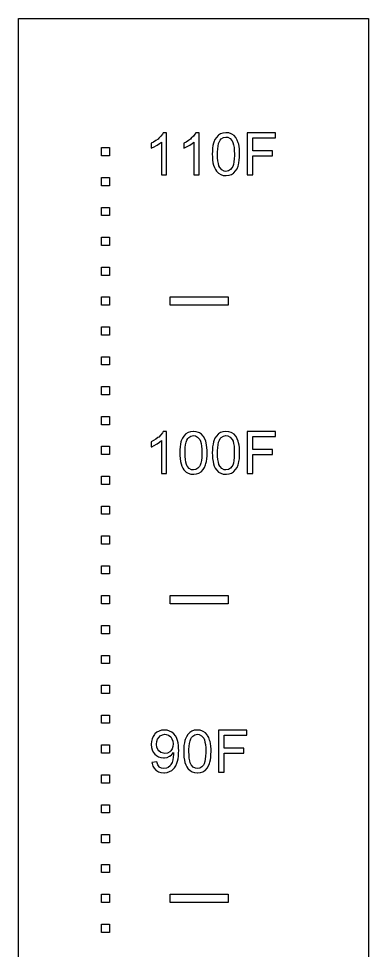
# Model space of a CAD drawing. Header units: inches. Extents: x 17799.5 to 17853.5, y 16359.4 to 16398.9.
# Drawn here: x 17833.978 to 17835.23, y 16381.24 to 16384.579 of the extents above; entities that cross this region are included whole.
import ezdxf

# ---------------------------------------------------------------- set-up
doc = ezdxf.new("R2010")
doc.units = ezdxf.units.IN
doc.header["$MEASUREMENT"] = 0

msp = doc.modelspace()

# ---------------------------------------------------------------- linework, layer by layer
at = {"color": 4, "linetype": 'ByBlock'}
msp.add_lwpolyline([(17835.23, 16370.6776), (17833.9776, 16370.6776), (17833.9776, 16384.5786), (17835.23, 16384.5786)], close=True, dxfattribs=at)
at = {"color": 2, "linetype": 'ByBlock', "flags": 128}
for points in [[(17834.5077, 16384.0189), (17834.5077, 16384.1696), (17834.4956, 16384.1696), (17834.4927, 16384.1642), (17834.4867, 16384.1571), (17834.4792, 16384.1497), (17834.4767, 16384.1471), (17834.4693, 16384.1418), (17834.4611, 16384.1365), (17834.4522, 16384.1318), (17834.4522, 16384.114), (17834.4543, 16384.1151), (17834.4625, 16384.1187), (17834.4718, 16384.1236), (17834.4742, 16384.1251), (17834.4824, 16384.1308), (17834.4892, 16384.1365), (17834.4892, 16384.0189)], [(17834.6123, 16384.1696), (17834.6091, 16384.1642), (17834.6035, 16384.1571), (17834.596, 16384.1497), (17834.5931, 16384.1471), (17834.5857, 16384.1418), (17834.5775, 16384.1365), (17834.5689, 16384.1318), (17834.5689, 16384.114), (17834.5711, 16384.1151), (17834.5792, 16384.1187), (17834.5882, 16384.1236), (17834.5906, 16384.1251), (17834.5988, 16384.1308), (17834.6056, 16384.1365), (17834.6056, 16384.0189), (17834.6241, 16384.0189), (17834.6241, 16384.1696)], [(17834.769, 16384.1016), (17834.7683, 16384.1119), (17834.7672, 16384.1208), (17834.7658, 16384.1286), (17834.764, 16384.134), (17834.7604, 16384.1429), (17834.7562, 16384.1507), (17834.7551, 16384.1525), (17834.749, 16384.1596), (17834.7412, 16384.165), (17834.7387, 16384.166), (17834.7298, 16384.1689), (17834.7202, 16384.1696), (17834.7191, 16384.1696), (17834.7092, 16384.1685), (17834.7006, 16384.1657), (17834.6932, 16384.161), (17834.6917, 16384.1596), (17834.6857, 16384.1532), (17834.6807, 16384.1454), (17834.6768, 16384.1358), (17834.6754, 16384.1318), (17834.6736, 16384.1236), (17834.6722, 16384.1144), (17834.6714, 16384.1041), (17834.6711, 16384.093), (17834.6714, 16384.0834), (17834.6722, 16384.0723), (17834.6736, 16384.062), (17834.6757, 16384.0531), (17834.6786, 16384.0449), (17834.6821, 16384.0378), (17834.686, 16384.0317), (17834.6871, 16384.0303), (17834.6939, 16384.0243), (17834.7017, 16384.02), (17834.7102, 16384.0171), (17834.7202, 16384.0164), (17834.7213, 16384.0164), (17834.7312, 16384.0175), (17834.7398, 16384.0203), (17834.7472, 16384.0253), (17834.7487, 16384.0264), (17834.7547, 16384.0328), (17834.7597, 16384.041), (17834.7636, 16384.0502), (17834.7647, 16384.0542), (17834.7665, 16384.0624), (17834.7679, 16384.0716), (17834.7686, 16384.082), (17834.769, 16384.093)], [(17834.816, 16384.087), (17834.8864, 16384.087), (17834.8864, 16384.1048), (17834.816, 16384.1048), (17834.816, 16384.1514), (17834.8975, 16384.1514), (17834.8975, 16384.1692), (17834.796, 16384.1692), (17834.796, 16384.0189), (17834.816, 16384.0189)], [(17834.7501, 16384.0884), (17834.7494, 16384.0759), (17834.7483, 16384.0652), (17834.7465, 16384.0563), (17834.7444, 16384.0492), (17834.7416, 16384.0438), (17834.7362, 16384.0378), (17834.7287, 16384.0332), (17834.7202, 16384.0314), (17834.7131, 16384.0324), (17834.7056, 16384.0367), (17834.6988, 16384.0438), (17834.6978, 16384.0456), (17834.6949, 16384.0517), (17834.6928, 16384.0592), (17834.6914, 16384.0688), (17834.6903, 16384.0802), (17834.6899, 16384.093), (17834.6903, 16384.0998), (17834.691, 16384.1119), (17834.6921, 16384.1219), (17834.6939, 16384.1308), (17834.6964, 16384.1379), (17834.6996, 16384.1436), (17834.7035, 16384.1482), (17834.711, 16384.1529), (17834.7199, 16384.1543), (17834.727, 16384.1536), (17834.7348, 16384.1493), (17834.7416, 16384.1422), (17834.7426, 16384.1404), (17834.7451, 16384.1343), (17834.7472, 16384.1265), (17834.749, 16384.1172), (17834.7498, 16384.1058), (17834.7501, 16384.093)], [(17834.5075, 16382.9488), (17834.5075, 16383.0997), (17834.4957, 16383.0997), (17834.4928, 16383.0943), (17834.487, 16383.0871), (17834.4795, 16383.0795), (17834.4766, 16383.0774), (17834.469, 16383.0716), (17834.4611, 16383.0666), (17834.4525, 16383.0619), (17834.4525, 16383.0442), (17834.4543, 16383.0449), (17834.4626, 16383.0486), (17834.4719, 16383.0536), (17834.4741, 16383.055), (17834.4824, 16383.0608), (17834.4892, 16383.0666), (17834.4892, 16382.9488)], [(17834.6525, 16383.0316), (17834.6518, 16383.0417), (17834.6507, 16383.0507), (17834.6493, 16383.0586), (17834.6475, 16383.0641), (17834.6439, 16383.073), (17834.6399, 16383.081), (17834.6389, 16383.0824), (17834.6324, 16383.0896), (17834.6248, 16383.095), (17834.6223, 16383.0961), (17834.6133, 16383.0986), (17834.6036, 16383.0997), (17834.6025, 16383.0997), (17834.5928, 16383.0986), (17834.5842, 16383.0957), (17834.5766, 16383.091), (17834.5752, 16383.0896), (17834.5691, 16383.0831), (17834.564, 16383.0752), (17834.5601, 16383.0658), (17834.559, 16383.0619), (17834.5572, 16383.0536), (17834.5558, 16383.0442), (17834.555, 16383.0342), (17834.5547, 16383.023), (17834.555, 16383.0133), (17834.5558, 16383.0021), (17834.5572, 16382.992), (17834.5594, 16382.983), (17834.5622, 16382.9751), (17834.5655, 16382.9679), (17834.5694, 16382.9618), (17834.5709, 16382.9603), (17834.5773, 16382.9542), (17834.5853, 16382.9499), (17834.5939, 16382.947), (17834.6036, 16382.9463), (17834.6051, 16382.9463), (17834.6148, 16382.9474), (17834.6234, 16382.9502), (17834.631, 16382.9553), (17834.6324, 16382.9564), (17834.6381, 16382.9629), (17834.6432, 16382.9708), (17834.6472, 16382.9801), (17834.6482, 16382.9841), (17834.65, 16382.9924), (17834.6515, 16383.0018), (17834.6522, 16383.0118), (17834.6525, 16383.023)], [(17834.7688, 16383.0316), (17834.7684, 16383.0417), (17834.7673, 16383.0507), (17834.7655, 16383.0586), (17834.7641, 16383.0641), (17834.7605, 16383.073), (17834.7562, 16383.081), (17834.7551, 16383.0824), (17834.749, 16383.0896), (17834.7414, 16383.095), (17834.7389, 16383.0961), (17834.7299, 16383.0986), (17834.7202, 16383.0997), (17834.7191, 16383.0997), (17834.709, 16383.0986), (17834.7004, 16383.0957), (17834.6928, 16383.091), (17834.6918, 16383.0896), (17834.6857, 16383.0831), (17834.6806, 16383.0752), (17834.6766, 16383.0658), (17834.6756, 16383.0619), (17834.6738, 16383.0536), (17834.6723, 16383.0442), (17834.6716, 16383.0342), (17834.6712, 16383.023), (17834.6716, 16383.0133), (17834.6723, 16383.0021), (17834.6738, 16382.992), (17834.6759, 16382.983), (17834.6784, 16382.9751), (17834.682, 16382.9679), (17834.686, 16382.9618), (17834.6874, 16382.9603), (17834.6939, 16382.9542), (17834.7015, 16382.9499), (17834.7105, 16382.947), (17834.7202, 16382.9463), (17834.7216, 16382.9463), (17834.7313, 16382.9474), (17834.74, 16382.9502), (17834.7475, 16382.9553), (17834.7486, 16382.9564), (17834.7547, 16382.9629), (17834.7597, 16382.9708), (17834.7637, 16382.9801), (17834.7648, 16382.9841), (17834.7666, 16382.9924), (17834.768, 16383.0018), (17834.7688, 16383.0118), (17834.7691, 16383.023)], [(17834.8159, 16383.0172), (17834.8864, 16383.0172), (17834.8864, 16383.0349), (17834.8159, 16383.0349), (17834.8159, 16383.0813), (17834.8976, 16383.0813), (17834.8976, 16383.099), (17834.7961, 16383.099), (17834.7961, 16382.9488), (17834.8159, 16382.9488)], [(17834.6335, 16383.0183), (17834.6331, 16383.0057), (17834.632, 16382.9953), (17834.6302, 16382.9863), (17834.6281, 16382.9791), (17834.6248, 16382.9737), (17834.6198, 16382.9679), (17834.6123, 16382.9632), (17834.6036, 16382.9614), (17834.5968, 16382.9625), (17834.5889, 16382.9665), (17834.5824, 16382.9737), (17834.5813, 16382.9755), (17834.5784, 16382.9816), (17834.5763, 16382.9891), (17834.5748, 16382.9989), (17834.5741, 16383.01), (17834.5738, 16383.023), (17834.5738, 16383.0298), (17834.5745, 16383.0417), (17834.5756, 16383.0518), (17834.5777, 16383.0608), (17834.5799, 16383.068), (17834.5831, 16383.0738), (17834.5871, 16383.0781), (17834.5943, 16383.0828), (17834.6033, 16383.0846), (17834.6105, 16383.0835), (17834.6184, 16383.0795), (17834.6248, 16383.0723), (17834.6263, 16383.0705), (17834.6288, 16383.0644), (17834.631, 16383.0565), (17834.6324, 16383.0471), (17834.6331, 16383.036), (17834.6335, 16383.023)], [(17834.75, 16383.0183), (17834.7497, 16383.0057), (17834.7486, 16382.9953), (17834.7468, 16382.9863), (17834.7443, 16382.9791), (17834.7414, 16382.9737), (17834.7364, 16382.9679), (17834.7288, 16382.9632), (17834.7202, 16382.9614), (17834.7133, 16382.9625), (17834.7054, 16382.9665), (17834.699, 16382.9737), (17834.6979, 16382.9755), (17834.695, 16382.9816), (17834.6928, 16382.9891), (17834.6914, 16382.9989), (17834.6903, 16383.01), (17834.6903, 16383.023), (17834.6903, 16383.0298), (17834.691, 16383.0417), (17834.6921, 16383.0518), (17834.6939, 16383.0608), (17834.6964, 16383.068), (17834.6997, 16383.0738), (17834.7033, 16383.0781), (17834.7108, 16383.0828), (17834.7198, 16383.0846), (17834.727, 16383.0835), (17834.7349, 16383.0795), (17834.7414, 16383.0723), (17834.7425, 16383.0705), (17834.7454, 16383.0644), (17834.7475, 16383.0565), (17834.749, 16383.0471), (17834.7497, 16383.036), (17834.75, 16383.023)], [(17834.4784, 16381.88), (17834.4874, 16381.8772), (17834.4971, 16381.8764), (17834.4999, 16381.8764), (17834.5097, 16381.8775), (17834.5183, 16381.8808), (17834.5262, 16381.8851), (17834.5291, 16381.8876), (17834.5352, 16381.8941), (17834.5406, 16381.902), (17834.5446, 16381.9114), (17834.5467, 16381.9179), (17834.5485, 16381.9261), (17834.55, 16381.9355), (17834.5507, 16381.9456), (17834.5511, 16381.9571), (17834.5507, 16381.9632), (17834.5503, 16381.9744), (17834.5489, 16381.9838), (17834.5471, 16381.9924), (17834.5446, 16381.9992), (17834.5442, 16382.0007), (17834.5395, 16382.0089), (17834.5334, 16382.0162), (17834.5262, 16382.0219), (17834.5179, 16382.0262), (17834.509, 16382.0288), (17834.4996, 16382.0298), (17834.4992, 16382.0298), (17834.4895, 16382.0288), (17834.4809, 16382.0262), (17834.473, 16382.0219), (17834.4658, 16382.0158), (17834.464, 16382.0136), (17834.4589, 16382.0064), (17834.4553, 16381.9982), (17834.4532, 16381.9891), (17834.4525, 16381.9791), (17834.4525, 16381.9773), (17834.4532, 16381.9672), (17834.4557, 16381.9582), (17834.4597, 16381.9503), (17834.4651, 16381.9434), (17834.4708, 16381.9384), (17834.4787, 16381.9337), (17834.4874, 16381.9308), (17834.4967, 16381.9297), (17834.4996, 16381.9297), (17834.509, 16381.9315), (17834.5176, 16381.9355), (17834.5194, 16381.9366), (17834.5266, 16381.9423), (17834.5327, 16381.9495), (17834.5327, 16381.9459), (17834.5327, 16381.9423), (17834.5316, 16381.9326), (17834.5298, 16381.9233), (17834.5269, 16381.9135), (17834.523, 16381.906), (17834.5197, 16381.9013), (17834.5126, 16381.8955), (17834.5072, 16381.893), (17834.4978, 16381.8916), (17834.4892, 16381.8926), (17834.4812, 16381.897), (17834.4805, 16381.898), (17834.4759, 16381.9053), (17834.4726, 16381.9153), (17834.455, 16381.9135), (17834.4557, 16381.9099), (17834.4582, 16381.9006), (17834.4625, 16381.8926), (17834.4687, 16381.8862), (17834.4708, 16381.8844)], [(17834.6665, 16381.9614), (17834.6658, 16381.9719), (17834.6647, 16381.9809), (17834.6633, 16381.9884), (17834.6615, 16381.9938), (17834.6583, 16382.0032), (17834.6539, 16382.0107), (17834.6529, 16382.0126), (17834.6464, 16382.0194), (17834.6388, 16382.0248), (17834.6363, 16382.0262), (17834.6277, 16382.0288), (17834.6176, 16382.0298), (17834.6165, 16382.0298), (17834.6068, 16382.0288), (17834.5982, 16382.0255), (17834.5906, 16382.0208), (17834.5892, 16382.0198), (17834.5831, 16382.0133), (17834.5784, 16382.0053), (17834.5744, 16381.996), (17834.573, 16381.9917), (17834.5712, 16381.9834), (17834.5698, 16381.9744), (17834.569, 16381.9643), (17834.5687, 16381.9531), (17834.569, 16381.9434), (17834.5698, 16381.9323), (17834.5712, 16381.9222), (17834.5733, 16381.9132), (17834.5762, 16381.9049), (17834.5795, 16381.898), (17834.5838, 16381.8919), (17834.5849, 16381.8905), (17834.5913, 16381.8844), (17834.5993, 16381.8797), (17834.6079, 16381.8772), (17834.6176, 16381.8764), (17834.619, 16381.8764), (17834.6287, 16381.8775), (17834.6374, 16381.8804), (17834.6449, 16381.8851), (17834.6464, 16381.8865), (17834.6525, 16381.893), (17834.6572, 16381.9009), (17834.6611, 16381.9103), (17834.6622, 16381.9142), (17834.6644, 16381.9225), (17834.6654, 16381.9315), (17834.6662, 16381.9416), (17834.6665, 16381.9531)], [(17834.7137, 16381.947), (17834.7842, 16381.947), (17834.7842, 16381.965), (17834.7137, 16381.965), (17834.7137, 16382.0115), (17834.795, 16382.0115), (17834.795, 16382.0291), (17834.6939, 16382.0291), (17834.6939, 16381.879), (17834.7137, 16381.879)], [(17834.5298, 16381.9711), (17834.5269, 16381.9621), (17834.5223, 16381.9549), (17834.5187, 16381.9517), (17834.5108, 16381.9474), (17834.5014, 16381.9459), (17834.496, 16381.9466), (17834.4874, 16381.9495), (17834.4798, 16381.9549), (17834.4759, 16381.9603), (17834.4723, 16381.9686), (17834.4712, 16381.9783), (17834.4712, 16381.9787), (17834.4723, 16381.9884), (17834.4755, 16381.9971), (17834.4805, 16382.0043), (17834.4848, 16382.0086), (17834.4928, 16382.0129), (17834.5017, 16382.0144), (17834.5064, 16382.014), (17834.5147, 16382.0111), (17834.5223, 16382.005), (17834.5266, 16381.9985), (17834.5295, 16381.9902), (17834.5305, 16381.9798)], [(17834.6478, 16381.9481), (17834.6471, 16381.9359), (17834.646, 16381.9254), (17834.6442, 16381.9164), (17834.6421, 16381.9092), (17834.6392, 16381.9038), (17834.6338, 16381.8977), (17834.6262, 16381.893), (17834.6176, 16381.8916), (17834.6108, 16381.8926), (17834.6032, 16381.8966), (17834.5964, 16381.9038), (17834.5953, 16381.9056), (17834.5924, 16381.9117), (17834.5906, 16381.9193), (17834.5888, 16381.9286), (17834.5881, 16381.9402), (17834.5877, 16381.9531), (17834.5877, 16381.96), (17834.5885, 16381.9719), (17834.5899, 16381.982), (17834.5917, 16381.9906), (17834.5942, 16381.9978), (17834.5971, 16382.0035), (17834.6011, 16382.0082), (17834.6086, 16382.0129), (17834.6176, 16382.0144), (17834.6244, 16382.0133), (17834.6323, 16382.0093), (17834.6392, 16382.0021), (17834.6403, 16382.0003), (17834.6428, 16381.9945), (17834.6449, 16381.9866), (17834.6464, 16381.9773), (17834.6475, 16381.9661), (17834.6478, 16381.9531)]]:
    msp.add_lwpolyline(points, close=True, dxfattribs=at)
at = {"color": 2, "linetype": 'ByBlock'}
for points in [[(17834.2743, 16384.1163), (17834.3033, 16384.1163), (17834.3033, 16384.0868), (17834.2743, 16384.0868)], [(17834.2743, 16384.0093), (17834.3033, 16384.0093), (17834.3033, 16383.9798), (17834.2743, 16383.9798)], [(17834.2743, 16383.9023), (17834.3033, 16383.9023), (17834.3033, 16383.8728), (17834.2743, 16383.8728)], [(17834.2743, 16383.7953), (17834.3033, 16383.7953), (17834.3033, 16383.7658), (17834.2743, 16383.7658)], [(17834.2743, 16383.6883), (17834.3033, 16383.6883), (17834.3033, 16383.6588), (17834.2743, 16383.6588)], [(17834.2743, 16383.5813), (17834.3033, 16383.5813), (17834.3033, 16383.5518), (17834.2743, 16383.5518)], [(17834.5197, 16383.5813), (17834.7283, 16383.5813), (17834.7283, 16383.5518), (17834.5197, 16383.5518)], [(17834.2743, 16383.4743), (17834.3033, 16383.4743), (17834.3033, 16383.4448), (17834.2743, 16383.4448)], [(17834.2743, 16383.3673), (17834.3033, 16383.3673), (17834.3033, 16383.3378), (17834.2743, 16383.3378)], [(17834.2743, 16383.2603), (17834.3033, 16383.2603), (17834.3033, 16383.2308), (17834.2743, 16383.2308)], [(17834.2743, 16383.1533), (17834.3033, 16383.1533), (17834.3033, 16383.1238), (17834.2743, 16383.1238)], [(17834.2743, 16383.0463), (17834.3033, 16383.0463), (17834.3033, 16383.0168), (17834.2743, 16383.0168)], [(17834.2743, 16382.9393), (17834.3033, 16382.9393), (17834.3033, 16382.9098), (17834.2743, 16382.9098)], [(17834.2743, 16382.8323), (17834.3033, 16382.8323), (17834.3033, 16382.8028), (17834.2743, 16382.8028)], [(17834.2743, 16382.7253), (17834.3033, 16382.7253), (17834.3033, 16382.6958), (17834.2743, 16382.6958)], [(17834.2743, 16382.6183), (17834.3033, 16382.6183), (17834.3033, 16382.5888), (17834.2743, 16382.5888)], [(17834.2743, 16382.5113), (17834.3033, 16382.5113), (17834.3033, 16382.4818), (17834.2743, 16382.4818)], [(17834.5197, 16382.5113), (17834.7283, 16382.5113), (17834.7283, 16382.4818), (17834.5197, 16382.4818)], [(17834.2743, 16382.4043), (17834.3033, 16382.4043), (17834.3033, 16382.3748), (17834.2743, 16382.3748)], [(17834.2743, 16382.2973), (17834.3033, 16382.2973), (17834.3033, 16382.2678), (17834.2743, 16382.2678)], [(17834.2743, 16382.1903), (17834.3033, 16382.1903), (17834.3033, 16382.1608), (17834.2743, 16382.1608)], [(17834.2743, 16382.0833), (17834.3033, 16382.0833), (17834.3033, 16382.0538), (17834.2743, 16382.0538)], [(17834.2743, 16381.9763), (17834.3033, 16381.9763), (17834.3033, 16381.9468), (17834.2743, 16381.9468)], [(17834.2743, 16381.8693), (17834.3033, 16381.8693), (17834.3033, 16381.8398), (17834.2743, 16381.8398)], [(17834.2743, 16381.7623), (17834.3033, 16381.7623), (17834.3033, 16381.7328), (17834.2743, 16381.7328)], [(17834.2743, 16381.6553), (17834.3033, 16381.6553), (17834.3033, 16381.6258), (17834.2743, 16381.6258)], [(17834.2743, 16381.5483), (17834.3033, 16381.5483), (17834.3033, 16381.5188), (17834.2743, 16381.5188)], [(17834.2743, 16381.4413), (17834.3033, 16381.4413), (17834.3033, 16381.4118), (17834.2743, 16381.4118)], [(17834.5197, 16381.4413), (17834.7283, 16381.4413), (17834.7283, 16381.4118), (17834.5197, 16381.4118)], [(17834.2743, 16381.3343), (17834.3033, 16381.3343), (17834.3033, 16381.3048), (17834.2743, 16381.3048)]]:
    msp.add_lwpolyline(points, close=True, dxfattribs=at)

doc.saveas('drawing.dxf')
